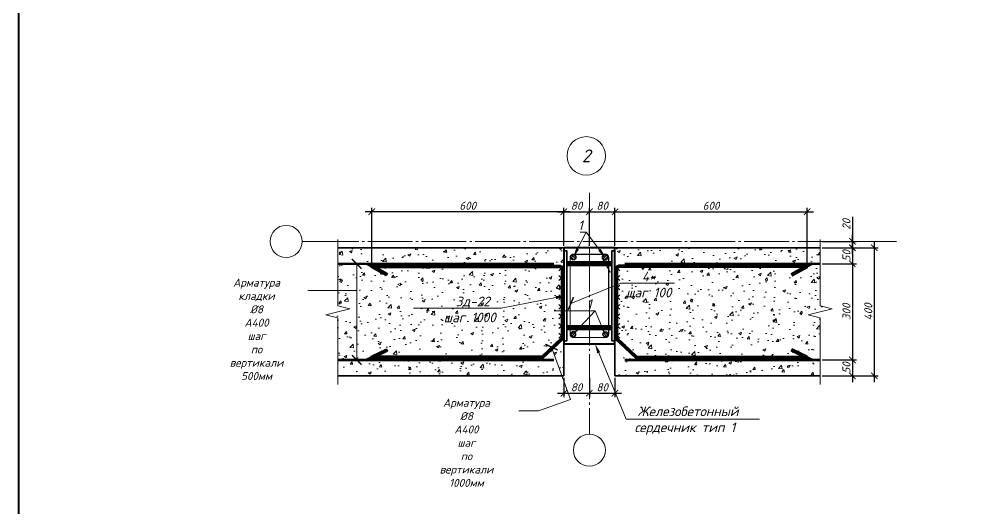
# Model space of a CAD drawing. Header units: millimetres. Extents: x -1807136 to 209800, y 0 to 410608.
# Drawn here: x 13723 to 16687, y 39346 to 40873 of the extents above; entities that cross this region are included whole.
import ezdxf
from ezdxf import colors
from ezdxf.entities.mleader import LeaderData, LeaderLine
from ezdxf.enums import TextEntityAlignment as Align
from ezdxf.math import Vec2, Vec3

# ---------------------------------------------------------------- set-up
doc = ezdxf.new("R2010")
doc.units = ezdxf.units.MM
doc.header["$PDMODE"] = 3
doc.linetypes.add('GOST2.303 5', pattern=[24, 20, -1.5, 1, -1.5])
doc.layers.get('0').update_dxf_attribs({"lineweight": 5})
doc.layers.get('Defpoints').update_dxf_attribs({"lineweight": 0})
for name, color, linetype, lineweight in [('!!!Металл разрез', 7, 'Continuous', 35), ('#Cварка', 96, 'Continuous', 30), ('#Арматура', 152, 'Continuous', 30), ('#Бетон разрез', 22, 'Continuous', 40), ('#Выноски', 7, 'Continuous', 15), ('#Газобетон', 152, 'Continuous', 35), ('#Оси', 7, 'Continuous', 9), ('k_ Каркасы', 66, 'Continuous', 0), ('k_ Размеры', 7, 'Continuous', 15)]:
    doc.layers.add(name, color=color, linetype=linetype, lineweight=lineweight)
doc.layers.add('#Hatch', color=252, linetype='Continuous', lineweight=5, true_color=0x696969)
doc.layers.add('#Арматура вид_2', color=7, linetype='Continuous', lineweight=35, true_color=0x616161)
doc.styles.get("Standard").update_dxf_attribs({"font": 'arial.ttf'})
doc.styles.add('STEP PR', font='isocpeui.ttf')
doc.dimstyles.new('SPDS', dxfattribs={"dimscale": 10, "dimtxt": 2.5, "dimasz": 2, "dimexe": 1.25, "dimexo": 0.625, "dimtad": 1, "dimdec": 0, "dimrnd": 0.001, "dimtxsty": 'STEP PR', "dimblk": 'ARCHTICK', "dimcen": 2.5, "dimdle": 2, "dimclrd": 256, "dimclre": 256, "dimclrt": 7, "dimadec": 0, "dimazin": 2, "dimtfac": 0.75, "dimtdec": 0, "dimtmove": 1, "dimatfit": 3, "dimfxl": 1, "dimtolj": 1, "dimarcsym": 1})
pattern_1 = [(50, (528.1, 813.37), (91.09233, -7.96954), [9.525, -104.775]), (355, (528.1, 813.37), (-17.62171, 95.52842), [7.62, -83.8203]), (100.45144, (535.69, 812.7), (73.47062, 87.55888), [8.095, -89.04512]), (46.1842, (528.1, 838.77), (135.53952, -21.02116), [14.2875, -157.1625]), (96.63556, (539.4, 837.02), (118.70207, 123.71306), [12.1425, -133.5678]), (351.18415, (528.1, 838.77), (118.70207, 123.71306), [11.43, -125.72987]), (21, (540.8, 832.42), (75.8072, -51.1326), [9.525, -104.775]), (326, (540.8, 832.42), (30.90101, 92.09398), [7.62, -83.82]), (71.45144, (547.12, 828.16), (106.70821, 40.96138), [8.095, -89.04497]), (37.5, (528.1, 813.367), (1.544302, 42.27752), [0, -82.804, 0, -85.09, 0, -84.1375]), (7.5, (528.1, 813.367), (33.40983, 50.090287), [0, -48.514, 0, -80.899, 0, -32.0675]), (327.5, (499.78, 813.367), (67.795298, -2.864372), [0, -31.75, 0, -99.06, 0, -131.445]), (317.5, (487.08, 813.367), (74.06459, 12.713246), [0, -41.275, 0, -65.786, 0, -93.345])]

# ---------------------------------------------------------------- blocks, each defined once
blk = doc.blocks.new('*U100')
at = {"color": 0, "linetype": 'ByBlock', "lineweight": -2}
for p, q in [((6.917, 0), (7.23, 1.25)), ((7.23, 1.25), (7.855, -1.25)), ((6.917, 0), (0, 0)), ((7.855, -1.25), (8.167, 0)), ((15.084, 0), (8.167, 0))]:
    blk.add_line(p, q, dxfattribs=at)
blk = doc.blocks.new('*U88')
at = {"color": 0, "linetype": 'ByBlock', "lineweight": -2}
for p, q in [((6.917, 0), (7.229, 1.25)), ((7.229, 1.25), (7.854, -1.25)), ((6.917, 0), (0, 0)), ((7.854, -1.25), (8.167, 0)), ((15.083, 0), (8.167, 0))]:
    blk.add_line(p, q, dxfattribs=at)
blk = doc.blocks.new('*U29')
at = {"layer": '#Арматура', "lineweight": 0}
h = blk.add_hatch(dxfattribs=at)
h.set_pattern_fill('ANSI31', scale=1.6)
edge = h.paths.add_edge_path()
edge.add_arc((0, 8), 8, 0, 360)
blk.add_circle((0, 8), 8)
blk = doc.blocks.new('*U311')
for p, q in [((-0.5, 0.5), (0.5, -0.5)), ((0.5, 0.5), (-0.5, -0.5)), ((1.5, 0.5), (2.5, -0.5)), ((2.5, 0.5), (1.5, -0.5)), ((3.5, 0.5), (4.5, -0.5)), ((4.5, 0.5), (3.5, -0.5)), ((5.5, 0.5), (6.5, -0.5)), ((6.5, 0.5), (5.5, -0.5)), ((7.5, 0.5), (8.5, -0.5)), ((8.5, 0.5), (7.5, -0.5)), ((9.5, 0.5), (10.5, -0.5)), ((10.5, 0.5), (9.5, -0.5)), ((11.5, 0.5), (12.5, -0.5)), ((12.5, 0.5), (11.5, -0.5)), ((13.5, 0.5), (14.5, -0.5)), ((14.5, 0.5), (13.5, -0.5))]:
    blk.add_line(p, q)
blk = doc.blocks.new('_ArchTick')
at = {"color": 0, "linetype": 'ByBlock', "const_width": 0.15}
blk.add_lwpolyline([(-0.5, -0.5), (0.5, 0.5)], dxfattribs=at)
blk = doc.blocks.new('*D312')
at = {"layer": 'Defpoints', "color": 0, "transparency": 16777216}
for p in [(16225.2, 40158.6), (16225.2, 40108.6), (16326.1, 40108.6)]:
    blk.add_point(p, dxfattribs=at)
at = {"layer": 'k_ Размеры', "lineweight": -2, "transparency": 16777216}
for p, q in [((16326.1, 40178.6), (16326.1, 40088.6)), ((16231.4, 40158.6), (16338.6, 40158.6)), ((16231.4, 40108.6), (16338.6, 40108.6))]:
    blk.add_line(p, q, dxfattribs=at)
at = {"layer": 'k_ Размеры', "lineweight": -2, "transparency": 16777216, "xscale": 20, "yscale": 20, "zscale": 20}
for p, rotation in [((16326.1, 40158.6), 90), ((16326.1, 40108.6), 270)]:
    blk.add_blockref('_ArchTick', p, dxfattribs=dict(at, rotation=rotation))
at = {"layer": 'k_ Размеры', "color": 7, "transparency": 16777216, "insert": (16307.3, 40133.6), "char_height": 25, "attachment_point": 5, "rotation": 90, "style": 'STEP PR'}
blk.add_mtext('\\A1;50', dxfattribs=at)
blk = doc.blocks.new('*D313')
at = {"layer": 'Defpoints', "color": 0, "transparency": 16777216}
for p in [(16225.2, 40108.6), (16225.2, 39808.6), (16326.1, 39808.6)]:
    blk.add_point(p, dxfattribs=at)
at = {"layer": 'k_ Размеры', "lineweight": -2, "transparency": 16777216}
for p, q in [((16326.1, 40128.6), (16326.1, 39788.6)), ((16231.4, 40108.6), (16338.6, 40108.6)), ((16231.4, 39808.6), (16338.6, 39808.6))]:
    blk.add_line(p, q, dxfattribs=at)
at = {"layer": 'k_ Размеры', "lineweight": -2, "transparency": 16777216, "xscale": 20, "yscale": 20, "zscale": 20}
for p, rotation in [((16326.1, 40108.6), 90), ((16326.1, 39808.6), 270)]:
    blk.add_blockref('_ArchTick', p, dxfattribs=dict(at, rotation=rotation))
at = {"layer": 'k_ Размеры', "color": 7, "transparency": 16777216, "insert": (16307.3, 39958.6), "char_height": 25, "attachment_point": 5, "rotation": 90, "style": 'STEP PR'}
blk.add_mtext('\\A1;300', dxfattribs=at)
blk = doc.blocks.new('*D314')
at = {"layer": 'Defpoints', "color": 0, "transparency": 16777216}
for p in [(16225.2, 39808.6), (16225.2, 39758.6), (16326.1, 39758.6)]:
    blk.add_point(p, dxfattribs=at)
at = {"layer": 'k_ Размеры', "lineweight": -2, "transparency": 16777216}
for p, q in [((16326.1, 39828.6), (16326.1, 39738.6)), ((16231.4, 39808.6), (16338.6, 39808.6)), ((16231.4, 39758.6), (16338.6, 39758.6))]:
    blk.add_line(p, q, dxfattribs=at)
at = {"layer": 'k_ Размеры', "lineweight": -2, "transparency": 16777216, "xscale": 20, "yscale": 20, "zscale": 20}
for p, rotation in [((16326.1, 39808.6), 90), ((16326.1, 39758.6), 270)]:
    blk.add_blockref('_ArchTick', p, dxfattribs=dict(at, rotation=rotation))
at = {"layer": 'k_ Размеры', "color": 7, "transparency": 16777216, "insert": (16307.3, 39783.6), "char_height": 25, "attachment_point": 5, "rotation": 90, "style": 'STEP PR'}
blk.add_mtext('\\A1;50', dxfattribs=at)
blk = doc.blocks.new('*D315')
at = {"layer": 'Defpoints', "color": 0, "transparency": 16777216}
for p in [(16225.2, 40158.6), (16225.2, 39758.6), (16394.3, 39758.6)]:
    blk.add_point(p, dxfattribs=at)
at = {"layer": 'k_ Размеры', "lineweight": -2, "transparency": 16777216}
for p, q in [((16394.3, 40178.6), (16394.3, 39738.6)), ((16231.4, 40158.6), (16406.8, 40158.6)), ((16231.4, 39758.6), (16406.8, 39758.6))]:
    blk.add_line(p, q, dxfattribs=at)
at = {"layer": 'k_ Размеры', "lineweight": -2, "transparency": 16777216, "xscale": 20, "yscale": 20, "zscale": 20}
for p, rotation in [((16394.3, 40158.6), 90), ((16394.3, 39758.6), 270)]:
    blk.add_blockref('_ArchTick', p, dxfattribs=dict(at, rotation=rotation))
at = {"layer": 'k_ Размеры', "color": 7, "transparency": 16777216, "insert": (16375.6, 39958.6), "char_height": 25, "attachment_point": 5, "rotation": 90, "style": 'STEP PR'}
blk.add_mtext('\\A1;400', dxfattribs=at)
blk = doc.blocks.new('*D316')
at = {"layer": 'Defpoints', "color": 0, "transparency": 16777216}
for p in [(16184.3, 40271.2), (15584.3, 40158.6), (16184.3, 40100.6)]:
    blk.add_point(p, dxfattribs=at)
at = {"layer": 'k_ Размеры', "lineweight": -2, "transparency": 16777216}
for p, q in [((15564.3, 40271.2), (16204.3, 40271.2)), ((15584.3, 40164.8), (15584.3, 40283.7)), ((16184.3, 40106.8), (16184.3, 40283.7))]:
    blk.add_line(p, q, dxfattribs=at)
at = {"layer": 'k_ Размеры', "lineweight": -2, "transparency": 16777216, "xscale": 20, "yscale": 20, "zscale": 20, "rotation": 180}
blk.add_blockref('_ArchTick', (15584.3, 40271.2), dxfattribs=at)
at = {"layer": 'k_ Размеры', "lineweight": -2, "transparency": 16777216, "xscale": 20, "yscale": 20, "zscale": 20}
blk.add_blockref('_ArchTick', (16184.3, 40271.2), dxfattribs=at)
at = {"layer": 'k_ Размеры', "color": 7, "transparency": 16777216, "insert": (15884.3, 40289.9), "char_height": 25, "attachment_point": 5, "style": 'STEP PR'}
blk.add_mtext('\\A1;600', dxfattribs=at)
blk = doc.blocks.new('*D317')
at = {"layer": 'Defpoints', "color": 0, "transparency": 16777216}
for p in [(14824.3, 40271.2), (15424.3, 40158.6), (14824.3, 40104.6)]:
    blk.add_point(p, dxfattribs=at)
at = {"layer": 'k_ Размеры', "lineweight": -2, "transparency": 16777216}
for p, q in [((15444.3, 40271.2), (14804.3, 40271.2)), ((14824.3, 40110.8), (14824.3, 40283.7)), ((15424.3, 40164.8), (15424.3, 40283.7))]:
    blk.add_line(p, q, dxfattribs=at)
at = {"layer": 'k_ Размеры', "lineweight": -2, "transparency": 16777216, "xscale": 20, "yscale": 20, "zscale": 20, "rotation": 180}
blk.add_blockref('_ArchTick', (14824.3, 40271.2), dxfattribs=at)
at = {"layer": 'k_ Размеры', "lineweight": -2, "transparency": 16777216, "xscale": 20, "yscale": 20, "zscale": 20}
blk.add_blockref('_ArchTick', (15424.3, 40271.2), dxfattribs=at)
at = {"layer": 'k_ Размеры', "color": 7, "transparency": 16777216, "insert": (15124.3, 40289.9), "char_height": 25, "attachment_point": 5, "style": 'STEP PR'}
blk.add_mtext('\\A1;600', dxfattribs=at)
blk = doc.blocks.new('_None')
blk = doc.blocks.new('*U265')
at = {"color": 0, "linetype": 'ByBlock', "lineweight": -2}
blk.add_circle((0, 0), 6, dxfattribs=at)
blk.add_attdef('Узел', text='', height=4, dxfattribs=at).set_placement((0, 0), align=Align.MIDDLE_CENTER)
blk = doc.blocks.new('*D442')
at = {"layer": 'Defpoints', "color": 0, "transparency": 16777216}
for p in [(15424.3, 39758.6), (15504.3, 39758.6), (15504.3, 39704.4)]:
    blk.add_point(p, dxfattribs=at)
at = {"layer": 'k_ Размеры', "lineweight": -2, "transparency": 16777216}
for p, q in [((15424.3, 39752.3), (15424.3, 39691.9)), ((15504.3, 39752.3), (15504.3, 39691.9)), ((15404.3, 39704.4), (15524.3, 39704.4))]:
    blk.add_line(p, q, dxfattribs=at)
at = {"layer": 'k_ Размеры', "lineweight": -2, "transparency": 16777216, "xscale": 20, "yscale": 20, "zscale": 20, "rotation": 180}
blk.add_blockref('_ArchTick', (15424.3, 39704.4), dxfattribs=at)
at = {"layer": 'k_ Размеры', "lineweight": -2, "transparency": 16777216, "xscale": 20, "yscale": 20, "zscale": 20}
blk.add_blockref('_ArchTick', (15504.3, 39704.4), dxfattribs=at)
at = {"layer": 'k_ Размеры', "color": 7, "transparency": 16777216, "insert": (15464.3, 39723.1), "char_height": 25, "attachment_point": 5, "style": 'STEP PR'}
blk.add_mtext('\\A1;80', dxfattribs=at)
blk = doc.blocks.new('*D443')
at = {"layer": 'Defpoints', "color": 0, "transparency": 16777216}
for p in [(15504.3, 39758.6), (15584.3, 39758.6), (15584.3, 39704.4)]:
    blk.add_point(p, dxfattribs=at)
at = {"layer": 'k_ Размеры', "lineweight": -2, "transparency": 16777216}
for p, q in [((15504.3, 39752.3), (15504.3, 39691.9)), ((15584.3, 39752.3), (15584.3, 39691.9)), ((15484.3, 39704.4), (15604.3, 39704.4))]:
    blk.add_line(p, q, dxfattribs=at)
at = {"layer": 'k_ Размеры', "lineweight": -2, "transparency": 16777216, "xscale": 20, "yscale": 20, "zscale": 20, "rotation": 180}
blk.add_blockref('_ArchTick', (15504.3, 39704.4), dxfattribs=at)
at = {"layer": 'k_ Размеры', "lineweight": -2, "transparency": 16777216, "xscale": 20, "yscale": 20, "zscale": 20}
blk.add_blockref('_ArchTick', (15584.3, 39704.4), dxfattribs=at)
at = {"layer": 'k_ Размеры', "color": 7, "transparency": 16777216, "insert": (15544.3, 39723.1), "char_height": 25, "attachment_point": 5, "style": 'STEP PR'}
blk.add_mtext('\\A1;80', dxfattribs=at)
blk = doc.blocks.new('*D444')
at = {"layer": 'Defpoints', "color": 0, "transparency": 16777216}
for p in [(16225.2, 40178.6), (16326.1, 40178.6), (16225.2, 40158.6)]:
    blk.add_point(p, dxfattribs=at)
at = {"layer": 'k_ Размеры', "lineweight": -2, "transparency": 16777216}
for p, q in [((16326.1, 40255.5), (16326.1, 40178.6)), ((16231.4, 40178.6), (16338.6, 40178.6)), ((16326.1, 40138.6), (16326.1, 40198.6)), ((16231.4, 40158.6), (16338.6, 40158.6))]:
    blk.add_line(p, q, dxfattribs=at)
at = {"layer": 'k_ Размеры', "lineweight": -2, "transparency": 16777216, "xscale": 20, "yscale": 20, "zscale": 20}
for p, rotation in [((16326.1, 40178.6), 90), ((16326.1, 40158.6), 270)]:
    blk.add_blockref('_ArchTick', p, dxfattribs=dict(at, rotation=rotation))
at = {"layer": 'k_ Размеры', "color": 7, "transparency": 16777216, "insert": (16307.3, 40231.7), "char_height": 25, "attachment_point": 5, "rotation": 90, "style": 'STEP PR'}
blk.add_mtext('\\A1;20', dxfattribs=at)
blk = doc.blocks.new('*D445')
at = {"layer": 'Defpoints', "color": 0, "transparency": 16777216}
for p in [(15504.3, 40271.2), (15424.3, 40158.6), (15504.3, 40158.6)]:
    blk.add_point(p, dxfattribs=at)
at = {"layer": 'k_ Размеры', "lineweight": -2, "transparency": 16777216}
for p, q in [((15404.3, 40271.2), (15524.3, 40271.2)), ((15424.3, 40164.8), (15424.3, 40283.7)), ((15504.3, 40164.8), (15504.3, 40283.7))]:
    blk.add_line(p, q, dxfattribs=at)
at = {"layer": 'k_ Размеры', "lineweight": -2, "transparency": 16777216, "xscale": 20, "yscale": 20, "zscale": 20, "rotation": 180}
blk.add_blockref('_ArchTick', (15424.3, 40271.2), dxfattribs=at)
at = {"layer": 'k_ Размеры', "lineweight": -2, "transparency": 16777216, "xscale": 20, "yscale": 20, "zscale": 20}
blk.add_blockref('_ArchTick', (15504.3, 40271.2), dxfattribs=at)
at = {"layer": 'k_ Размеры', "color": 7, "transparency": 16777216, "insert": (15464.3, 40289.9), "char_height": 25, "attachment_point": 5, "style": 'STEP PR'}
blk.add_mtext('\\A1;80', dxfattribs=at)
blk = doc.blocks.new('*D446')
at = {"layer": 'Defpoints', "color": 0, "transparency": 16777216}
for p in [(15584.3, 40271.2), (15504.3, 40158.6), (15584.3, 40158.6)]:
    blk.add_point(p, dxfattribs=at)
at = {"layer": 'k_ Размеры', "lineweight": -2, "transparency": 16777216}
for p, q in [((15484.3, 40271.2), (15604.3, 40271.2)), ((15504.3, 40164.8), (15504.3, 40283.7)), ((15584.3, 40164.8), (15584.3, 40283.7))]:
    blk.add_line(p, q, dxfattribs=at)
at = {"layer": 'k_ Размеры', "lineweight": -2, "transparency": 16777216, "xscale": 20, "yscale": 20, "zscale": 20, "rotation": 180}
blk.add_blockref('_ArchTick', (15504.3, 40271.2), dxfattribs=at)
at = {"layer": 'k_ Размеры', "lineweight": -2, "transparency": 16777216, "xscale": 20, "yscale": 20, "zscale": 20}
blk.add_blockref('_ArchTick', (15584.3, 40271.2), dxfattribs=at)
at = {"layer": 'k_ Размеры', "color": 7, "transparency": 16777216, "insert": (15544.3, 40289.9), "char_height": 25, "attachment_point": 5, "style": 'STEP PR'}
blk.add_mtext('\\A1;80', dxfattribs=at)

msp = doc.modelspace()

# ---------------------------------------------------------------- hatches: boundary and pattern name
at = {"layer": '#Hatch'}
h = msp.add_hatch(dxfattribs=at)
h.set_pattern_fill('AR-CONC', color=256, scale=0.5)
h.set_pattern_definition(pattern_1)
h.paths.add_polyline_path([(15424.2964, 39758.57909), (15424.2964, 39876.92165), (15416.7964, 39884.42165), (15424.2964, 39891.92165), (15424.2964, 39906.92165), (15416.7964, 39914.42165), (15424.2964, 39921.92165), (15424.2964, 39936.92165), (15416.7964, 39944.42165), (15424.2964, 39951.92165), (15424.2964, 39966.92165), (15416.7964, 39974.42165), (15424.2964, 39981.92165), (15424.2964, 39996.92165), (15416.7964, 40004.42165), (15424.2964, 40011.92165), (15424.2964, 40026.92165), (15416.7964, 40034.42165), (15424.2964, 40041.92165), (15424.2964, 40056.92165), (15416.7964, 40064.42165), (15424.2964, 40071.92165), (15424.2964, 40086.92165), (15416.7964, 40094.42165), (15424.2964, 40101.92165), (15424.2964, 40158.57909), (14718.16236, 40158.57909), (14718.16236, 39977.31779), (14755.66236, 39967.94279), (14680.66236, 39949.19279), (14718.16236, 39939.81779), (14718.16236, 39758.57909)])
h = msp.add_hatch(dxfattribs=at)
h.set_pattern_fill('AR-CONC', color=256, scale=0.5)
h.set_pattern_definition(pattern_1)
h.paths.add_polyline_path([(15584.2964, 40158.57909), (15584.2964, 39758.57909), (16225.1925, 39758.57909), (16225.1925, 39939.82909), (16187.6925, 39949.20409), (16262.6925, 39967.95409), (16225.1925, 39977.32909), (16225.1925, 40158.57909)])

# ---------------------------------------------------------------- linework, layer by layer
at = {"layer": '!!!Металл разрез'}
for points in [[(15424.2964, 40148.57909), (15434.2964, 40148.57909), (15434.2964, 39868.57909), (15424.2964, 39868.57909)], [(15584.2964, 40148.57909), (15574.2964, 40148.57909), (15574.2964, 39868.57909), (15584.2964, 39868.57909)]]:
    msp.add_lwpolyline(points, close=True, dxfattribs=at)
at = {"layer": '#Арматура', "const_width": 8}
for points in [[(14718.16236, 40108.57909), (15394.2964, 40108.57909)], [(15614.2964, 40108.57909), (16225.1925, 40108.57909)], [(14718.16236, 39808.57909), (15394.2964, 39808.57909)], [(15614.2964, 39808.57909), (16225.1925, 39808.57909)]]:
    msp.add_lwpolyline(points, dxfattribs=at)
at = {"layer": '#Арматура'}
for points in [[(15574.2964, 40114.57909), (15434.2964, 40114.57909)], [(15574.2964, 40102.57909), (15434.2964, 40102.57909)], [(14873.86736, 40078.45954), (14870.07794, 40071.41396)], [(16134.72543, 40078.45954), (16138.51485, 40071.41396)], [(15574.2964, 39914.57909), (15434.2964, 39914.57909)], [(15574.2964, 39902.57909), (15434.2964, 39902.57909)], [(14870.62961, 39842.6904), (14874.02199, 39835.44528)], [(16137.96318, 39842.6904), (16134.5708, 39835.44528)]]:
    msp.add_lwpolyline(points, dxfattribs=at)
for points in [[(14870.07794, 40071.41396), (14822.27079, 40097.12669), (14824.32483, 40104.57909), (15410.2964, 40104.57909, -0.4142135624), (15424.2964, 40090.57909), (15424.2964, 39873.90516), (15359.46971, 39812.57909), (14824.48782, 39812.57909), (14822.43913, 39820.12622), (14870.62961, 39842.6904)], [(14873.86736, 40078.45954), (14840.17808, 40096.57909), (15410.2964, 40096.57909, -0.4142135624), (15416.2964, 40090.57909), (15416.2964, 39877.34964), (15356.28527, 39820.57909), (14842.27215, 39820.57909), (14874.02199, 39835.44528)], [(16138.51485, 40071.41396), (16186.322, 40097.12669), (16184.26796, 40104.57909), (15598.2964, 40104.57909, 0.4142135624), (15584.2964, 40090.57909), (15584.2964, 39873.90516), (15649.12309, 39812.57909), (16184.10497, 39812.57909), (16186.15367, 39820.12622), (16137.96318, 39842.6904)], [(16134.72543, 40078.45954), (16168.41471, 40096.57909), (15598.2964, 40096.57909, 0.4142135624), (15592.2964, 40090.57909), (15592.2964, 39877.34964), (15652.30752, 39820.57909), (16166.32065, 39820.57909), (16134.5708, 39835.44528)]]:
    msp.add_lwpolyline(points, format="xyb", dxfattribs=at)
at = {"layer": '#Арматура вид_2', "color": 7, "true_color": 0xffffff, "const_width": 12}
for points in [[(15574.2964, 40108.57909), (15434.2964, 40108.57909)], [(15574.2964, 39908.57909), (15434.2964, 39908.57909)]]:
    msp.add_lwpolyline(points, dxfattribs=at)
at = {"layer": '#Арматура вид_2', "const_width": 8}
for points in [[(14871.97265, 40074.93675), (14824.2964, 40100.57909), (15410.2964, 40100.57909, -0.4142135624), (15420.2964, 40090.57909), (15420.2964, 39875.6274), (15357.87749, 39816.57909), (14824.2964, 39816.57909), (14872.3258, 39839.06784)], [(16136.62014, 40074.93675), (16184.2964, 40100.57909), (15598.2964, 40100.57909, 0.4142135624), (15588.2964, 40090.57909), (15588.2964, 39875.6274), (15650.7153, 39816.57909), (16184.2964, 39816.57909), (16136.26699, 39839.06784)]]:
    msp.add_lwpolyline(points, format="xyb", dxfattribs=at)
at = {"layer": '#Бетон разрез'}
msp.add_lwpolyline([(15424.2964, 40158.57909), (15424.2964, 39858.57909), (15584.2964, 39858.57909), (15584.2964, 40158.57909)], close=True, dxfattribs=at)
at = {"layer": '#Газобетон'}
for points in [[(15424.2964, 40158.57909), (14718.16236, 40158.57909)], [(15424.2964, 40158.57909), (15424.2964, 39758.57909)], [(15584.2964, 40158.57909), (16225.1925, 40158.57909)], [(15584.2964, 40158.57909), (15584.2964, 39758.57909)], [(15424.2964, 39758.57909), (14718.16236, 39758.57909)], [(15584.2964, 39758.57909), (16225.1925, 39758.57909)]]:
    msp.add_lwpolyline(points, dxfattribs=at)
at = {"layer": '#Оси', "linetype": 'GOST2.303 5', "ltscale": 7}
for points in [[(15504.2964, 40330.01493), (15504.2964, 39627.02554), (15504.2964, 39577.02554)], [(16463.94185, 40178.57909), (14718.16236, 40178.57909), (14607.12818, 40178.57909)]]:
    msp.add_lwpolyline(points, dxfattribs=at)
at = {"layer": '#Оси', "linetype": 'Continuous', "ltscale": 100}
for centre in [(14557.12818, 40178.57909), (15504.2964, 39527.02554)]:
    msp.add_circle(centre, 50, dxfattribs=at)
at = {"color": 3, "lineweight": 40}
msp.add_lwpolyline([(13722.58032, 44882.43803), (24318.13743, 44882.43803), (24318.13743, 37575.98639), (13722.58032, 37575.98639)], close=True, dxfattribs=at)
msp.add_lwpolyline([(15574.2964, 40074.57909), (15574.2964, 40062.57909)])
at = {"layer": 'k_ Каркасы', "const_width": 4}
msp.add_lwpolyline([(15554.2964, 40138.57909), (15454.2964, 40138.57909, 0.4142135624), (15444.2964, 40128.57909), (15444.2964, 39888.57909, 0.4142135624), (15454.2964, 39878.57909), (15554.2964, 39878.57909, 0.4142135624), (15564.2964, 39888.57909), (15564.2964, 40128.57909, 0.4142135624), (15554.2964, 40138.57909, 0.4142135624), (15544.2964, 40128.57909, 0.0984914033), (15545.0576, 40124.75225), (15570.0576, 40081.45098)], format="xyb", dxfattribs=at)

# ---------------------------------------------------------------- block references
at = {"layer": '#Cварка', "yscale": 15, "zscale": 15}
for p, xscale, rotation in [((15416.7964, 39884.42165), 15, 89.99999999999999), ((15591.7964, 39884.42165), -15, 270)]:
    msp.add_blockref('*U311', p, dxfattribs=dict(at, xscale=xscale, rotation=rotation))
at = {"layer": '#Арматура'}
for p, rotation in [((15462.2964, 40128.57909), 89.99999999999999), ((15546.2964, 39888.57909), 270)]:
    msp.add_blockref('*U29', p, dxfattribs=dict(at, rotation=rotation))
at = {"layer": '#Арматура', "xscale": -1}
for p, rotation in [((15546.2964, 40128.57909), 270), ((15462.2964, 39888.57909), 90)]:
    msp.add_blockref('*U29', p, dxfattribs=dict(at, rotation=rotation))
ref = msp.add_blockref('*U265', (15494.48264, 40445.60246), dxfattribs=dict(xscale=10, yscale=10, zscale=10))
ref.add_attrib('Узел', '2', dxfattribs={"color": 0, "linetype": 'ByBlock', "lineweight": -2, "height": 40, "style": 'STEP PR'}).set_placement((15494.48264, 40445.60246), align=Align.MIDDLE_CENTER)
at = {"xscale": -30, "yscale": -30, "zscale": -30, "rotation": 270}
for name, p in [('*U100', (14718.16236, 39732.3065)), ('*U88', (16225.1925, 39732.32909))]:
    msp.add_blockref(name, p, dxfattribs=at)

# ---------------------------------------------------------------- dimensions: what is measured, and where the dimension line sits
at = {"layer": 'k_ Размеры'}
for base, p1, p2, picture, middle in [((14824.32483, 40271.18171), (15424.2964, 40158.57909), (14824.32483, 40104.57909), '*D317', (15124.31061, 40289.93171)), ((15504.2964, 40271.18171), (15424.2964, 40158.57909), (15504.2964, 40158.57909), '*D445', (15464.2964, 40289.93171)), ((15584.2964, 40271.18171), (15504.2964, 40158.57909), (15584.2964, 40158.57909), '*D446', (15544.2964, 40289.93171)), ((16184.2964, 40271.18171), (15584.2964, 40158.57909), (16184.2964, 40100.57909), '*D316', (15884.2964, 40289.93171)), ((15504.2964, 39704.39885), (15424.2964, 39758.57909), (15504.2964, 39758.57909), '*D442', (15464.2964, 39723.14885)), ((15584.2964, 39704.39885), (15504.2964, 39758.57909), (15584.2964, 39758.57909), '*D443', (15544.2964, 39723.14885))]:
    dim = msp.add_linear_dim(base=base, p1=p1, p2=p2, dimstyle='SPDS', dxfattribs=at)
    dim.commit()
    dim.dimension.update_dxf_attribs({"geometry": picture, "text_midpoint": middle})
dim = msp.add_linear_dim(base=(16326.06013, 40178.57909), p1=(16225.1925, 40158.57909), p2=(16225.1925, 40178.57909), angle=90, dimstyle='SPDS', dxfattribs=at)
dim.commit()
dim.dimension.update_dxf_attribs({"geometry": '*D444', "text_midpoint": (16322.45893, 40231.73837), "dimtype": 160})
for base, p1, p2, picture, middle in [((16326.06013, 40108.57909), (16225.1925, 40158.57909), (16225.1925, 40108.57909), '*D312', (16307.31013, 40133.57909)), ((16394.30826, 39758.57909), (16225.1925, 40158.57909), (16225.1925, 39758.57909), '*D315', (16375.55826, 39958.57909)), ((16326.06013, 39808.57909), (16225.1925, 40108.57909), (16225.1925, 39808.57909), '*D313', (16307.31013, 39958.57909)), ((16326.06013, 39758.57909), (16225.1925, 39808.57909), (16225.1925, 39758.57909), '*D314', (16307.31013, 39783.57909))]:
    dim = msp.add_linear_dim(base=base, p1=p1, p2=p2, angle=90, dimstyle='SPDS', dxfattribs=at)
    dim.commit()
    dim.dimension.update_dxf_attribs({"geometry": picture, "text_midpoint": middle})

# ---------------------------------------------------------------- leaders
at = {"layer": '#Выноски'}
ml = msp.add_multileader_mtext('Standard', dxfattribs=at)
ml.set_content('\\A1;1          ', color=256, style='STEP PR')
ml.set_leader_properties(color=256, linetype='ByLayer', lineweight=-1)
ml.build(insert=Vec2(0, 0))
ml.multileader.update_dxf_attribs({"text_left_attachment_type": 6, "text_right_attachment_type": 6, "dogleg_length": 0, "arrow_head_size": 30, "scale": 0.1})
ctx = ml.context
ctx.base_point, ctx.scale, ctx.char_height, ctx.arrow_head_size, ctx.landing_gap_size, ctx.plane_origin = Vec3(15458.44699, 40207.67447), 0.1, 30, 30, 12.5, Vec3(18330.97843, 39046.55542)
ctx.left_attachment, ctx.right_attachment, ctx.text_align_type = 6, 6, 1
notes = []
notes.append((ctx, [(1, (1, 1, 0), (15494.33336, 40207.67447), (-1, 0), 0, [(1, [(15453.92924, 40128.68857)], 0, []), (3, [(15554.12369, 40128.3631)], 0, [])])]))
ctx.mtext.insert, ctx.mtext.rotation, ctx.mtext.width, ctx.mtext.defined_height, ctx.mtext.alignment, ctx.mtext.flow_direction = Vec3(15476.39018, 40243.67447), 6.2831853072, 63.9733655, 69.10516, 2, 5
ml = msp.add_multileader_mtext('Standard', dxfattribs=at)
ml.set_content('{\\H0.83333x; }', color=256, style='STEP PR')
ml.set_leader_properties(color=256, linetype='ByLayer', lineweight=-1)
ml.set_arrow_properties(name='ARCHTICK')
ml.build(insert=Vec2(0, 0))
ml.multileader.update_dxf_attribs({"text_left_attachment_type": 6, "text_right_attachment_type": 6, "dogleg_length": 0, "arrow_head_size": 30, "scale": 0.1})
ctx = ml.context
ctx.base_point, ctx.scale, ctx.char_height, ctx.arrow_head_size, ctx.landing_gap_size, ctx.plane_origin, ctx.plane_x_axis, ctx.plane_y_axis = Vec3(14777.7652, 39972.90399), 0.1, 30, 30, 12.5, Vec3(16291.54105, 42886.91598), Vec3(0, 1), Vec3(-1, 0)
ctx.left_attachment, ctx.right_attachment, ctx.text_align_type = 6, 6, 1
notes.append((ctx, [(1, (1, 1, 0), (14777.7652, 40013.43423), (0, -1), 0, [(1, [(14777.74238, 39808.57909)], 0, []), (0, [(14777.73284, 40108.57909)], 0, [])])]))
ctx.mtext.insert, ctx.mtext.text_direction, ctx.mtext.rotation, ctx.mtext.alignment, ctx.mtext.flow_direction = Vec3(14747.7652, 39749.98766), Vec3(0, 1), 1.5707963268, 2, 5
ml = msp.add_multileader_mtext('Standard', dxfattribs=at)
ml.set_content('\\A1;4*\\Pшаг 100', color=256, style='STEP PR')
ml.set_leader_properties(color=256, linetype='ByLayer', lineweight=-1)
ml.set_arrow_properties(name='ARCHTICK')
ml.build(insert=Vec2(0, 0))
ml.multileader.update_dxf_attribs({"text_left_attachment_type": 6, "text_right_attachment_type": 6, "dogleg_length": 0, "arrow_head_size": 30, "scale": 0.1})
ctx = ml.context
ctx.base_point, ctx.scale, ctx.char_height, ctx.arrow_head_size, ctx.landing_gap_size, ctx.plane_origin = Vec3(15602.5899, 40047.87829), 0.1, 30, 30, 12.5, Vec3(16418.80704, 39147.70814)
ctx.left_attachment, ctx.right_attachment, ctx.text_align_type = 6, 6, 1
notes.append((ctx, [(0, (1, 1, 0), (15602.5899, 40047.87829), (1, 0), 0, [(1, [(15446.6963, 39985.13903)], 0, [])])]))
ctx.mtext.insert, ctx.mtext.rotation, ctx.mtext.alignment, ctx.mtext.flow_direction = Vec3(15689.94217, 40083.87829), 6.2831853072, 2, 5
ml = msp.add_multileader_mtext('Standard', dxfattribs=at)
ml.set_content('{\\H0.83333x;Арматура кладки\\P%%C8 А400 \\Pшаг по вертикали 500мм}', color=256, style='STEP PR')
ml.set_leader_properties(color=256, linetype='ByLayer', lineweight=-1)
ml.set_arrow_properties(name='NONE')
ml.build(insert=Vec2(0, 0))
ml.multileader.update_dxf_attribs({"text_left_attachment_type": 6, "text_right_attachment_type": 6, "dogleg_length": 0, "arrow_head_size": 30, "scale": 0.1})
ctx = ml.context
ctx.base_point, ctx.scale, ctx.char_height, ctx.arrow_head_size, ctx.landing_gap_size, ctx.plane_origin = Vec3(14246.54116, 40024.8617), 0.1, 30, 30, 12.5, Vec3(17088.50897, 39253.18532)
ctx.left_attachment, ctx.right_attachment, ctx.text_align_type = 6, 6, 1
notes.append((ctx, [(1, (1, 1, 0), (14682.75164, 40024.8617), (-1, 0), 0, [(1, [(14778.36741, 40024.8617)], 0, [])])]))
ctx.mtext.insert, ctx.mtext.rotation, ctx.mtext.width, ctx.mtext.defined_height, ctx.mtext.alignment, ctx.mtext.flow_direction = Vec3(14464.6464, 40062.36167), 6.2831853072, 445.1670088, 219.99912, 2, 5
ml = msp.add_multileader_mtext('Standard', dxfattribs=at)
ml.set_content('\\A1; Зд-22\\Pшаг 1000         ', color=256, style='STEP PR')
ml.set_leader_properties(color=256, linetype='ByLayer', lineweight=-1)
ml.build(insert=Vec2(0, 0))
ml.multileader.update_dxf_attribs({"text_left_attachment_type": 6, "text_right_attachment_type": 6, "dogleg_length": 0, "arrow_head_size": 30, "scale": 0.1})
ctx = ml.context
ctx.base_point, ctx.scale, ctx.char_height, ctx.arrow_head_size, ctx.landing_gap_size, ctx.plane_origin = Vec3(15032.42732, 39970.14946), 0.1, 30, 30, 12.5, Vec3(17947.22063, 38595.17797)
ctx.left_attachment, ctx.right_attachment, ctx.text_align_type = 6, 6, 1
notes.append((ctx, [(1, (1, 1, 0), (15228.88186, 39970.14946), (-1, 0), 0, [(3, [(15429.2964, 40008.57909)], 0, [])])]))
ctx.mtext.insert, ctx.mtext.rotation, ctx.mtext.alignment, ctx.mtext.flow_direction = Vec3(15130.65459, 40006.14946), 6.2831853072, 2, 5
ml = msp.add_multileader_mtext('Standard', dxfattribs=at)
ml.set_content('\\A1;1          ', color=256, style='STEP PR')
ml.set_leader_properties(color=256, linetype='ByLayer', lineweight=-1)
ml.build(insert=Vec2(0, 0))
ml.multileader.update_dxf_attribs({"text_left_attachment_type": 6, "text_right_attachment_type": 6, "dogleg_length": 0, "arrow_head_size": 30, "scale": 0.1})
ctx = ml.context
ctx.base_point, ctx.scale, ctx.char_height, ctx.arrow_head_size, ctx.landing_gap_size, ctx.plane_origin = Vec3(15486.35321, 39962.11481), 0.1, 30, 30, 12.5, Vec3(18295.33764, 38590.85188)
ctx.left_attachment, ctx.right_attachment, ctx.text_align_type = 6, 6, 1
notes.append((ctx, [(1, (1, 1, 0), (15522.23958, 39962.11481), (-1, 0), 0, [(1, [(15453.34519, 39888.23128)], 0, []), (3, [(15553.75696, 39887.18433)], 0, [])])]))
ctx.mtext.insert, ctx.mtext.rotation, ctx.mtext.defined_height, ctx.mtext.alignment, ctx.mtext.flow_direction = Vec3(15504.2964, 39998.11481), 6.2831853072, 70.09428, 2, 5
ml = msp.add_multileader_mtext('Standard', dxfattribs=at)
ml.set_content('{\\H0.83333x;Арматура \\P%%C8 А400 \\Pшаг по вертикали 1000мм}', color=256, style='STEP PR')
ml.set_leader_properties(color=256, linetype='ByLayer', lineweight=-1)
ml.set_arrow_properties(name='ARCHTICK')
ml.build(insert=Vec2(0, 0))
ml.multileader.update_dxf_attribs({"text_left_attachment_type": 6, "text_right_attachment_type": 6, "dogleg_length": 0, "arrow_head_size": 30, "scale": 0.1})
ctx = ml.context
ctx.base_point, ctx.scale, ctx.char_height, ctx.arrow_head_size, ctx.landing_gap_size, ctx.plane_origin = Vec3(14895.76528, 39649.84522), 0.1, 30, 30, 12.5, Vec3(17731.06954, 38888.08748)
ctx.left_attachment, ctx.right_attachment, ctx.text_align_type = 6, 6, 1
notes.append((ctx, [(1, (1, 1, 0), (15344.91132, 39649.84522), (-1, 0), 0, [(1, [(15386.29083, 39848.46076), (15445.13837, 39685.36477)], 0, [])])]))
ctx.mtext.insert, ctx.mtext.rotation, ctx.mtext.width, ctx.mtext.defined_height, ctx.mtext.alignment, ctx.mtext.flow_direction = Vec3(15120.3383, 39687.34519), 6.2831853072, 483.2499091, 200.16184, 2, 5
ml = msp.add_multileader_mtext('Standard', dxfattribs=at)
ml.set_content('\\A1; Железобетонный \\Pсердечник тип 1        ', color=256, style='STEP PR')
ml.set_leader_properties(color=256, linetype='ByLayer', lineweight=-1)
ml.build(insert=Vec2(0, 0))
ml.multileader.update_dxf_attribs({"text_left_attachment_type": 6, "text_right_attachment_type": 6, "dogleg_length": 0, "arrow_head_size": 30, "scale": 0.1})
ctx = ml.context
ctx.base_point, ctx.scale, ctx.char_height, ctx.arrow_head_size, ctx.landing_gap_size, ctx.plane_origin = Vec3(15619.21907, 39624.06863), 0.1, 30, 30, 12.5, Vec3(18625.1246, 38496.47099)
ctx.left_attachment, ctx.right_attachment, ctx.text_align_type = 6, 6, 1
notes.append((ctx, [(0, (1, 1, 0), (15619.21907, 39624.06863), (1, 0), 0, [(3, [(15522.09049, 39858.57909)], 0, [])])]))
ctx.mtext.insert, ctx.mtext.rotation, ctx.mtext.alignment, ctx.mtext.flow_direction = Vec3(15802.84407, 39663.06863), 6.2831853072, 2, 5
for ctx, leaders in notes:
    for number, flags, end, landing, length, lines in leaders:
        leader = LeaderData()
        leader.index, (leader.has_last_leader_line, leader.has_dogleg_vector, leader.attachment_direction) = number, flags
        leader.last_leader_point, leader.dogleg_vector, leader.dogleg_length = Vec3(end), Vec3(landing), length
        for number, points, colour, breaks in lines:
            line = LeaderLine()
            line.index, line.vertices, line.color, line.breaks = number, Vec3.list(points), colors.encode_raw_color(colour), breaks
            leader.lines.append(line)
        ctx.leaders.append(leader)

doc.saveas('drawing.dxf')
